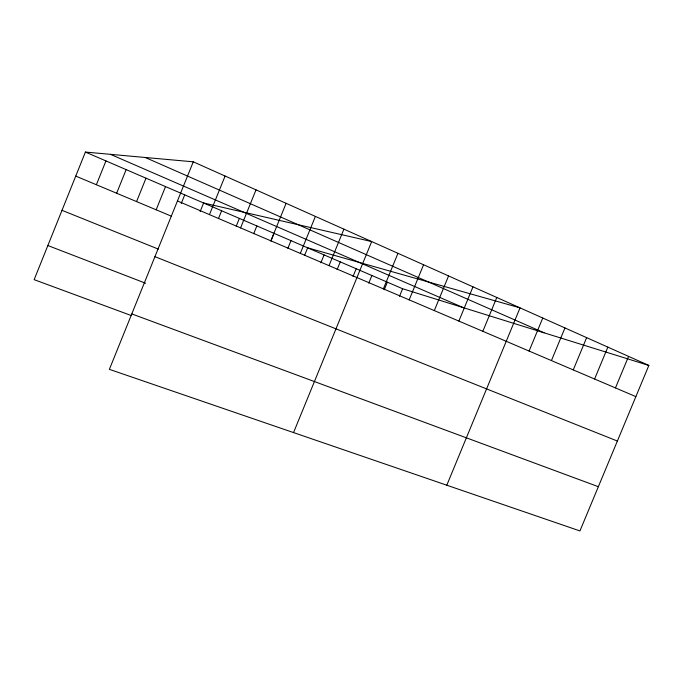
<?xml version="1.0" encoding="UTF-8"?>
<svg xmlns="http://www.w3.org/2000/svg" width="683" height="683" viewBox="0 0 683 683"><rect width="100%" height="100%" fill="white"/><g stroke="black" fill="none" stroke-linecap="round" stroke-linejoin="round"><path stroke-width="1.02" d="M193.272 161.82L109.382 369.349L579.935 530.93L648.85 365.448L193.272 161.82L85.401 152.07L34.15 279.654L131.409 315.597M96.371 184.734L105.95 160.923M116.639 193.229L126.15 169.632M136.566 201.579L146 178.186M156.159 209.792L165.525 186.596M181.234 203.491L184.726 194.868M200.145 211.551L203.602 203.005L371.68 241.56L293.545 432.587M209.459 214.616L225.083 176.043M218.449 218.637L221.634 210.774M236.216 226.227L239.383 218.415M240.578 227.9L256.014 189.865M253.709 233.688L256.851 225.945M270.852 240.817L286.109 203.312M270.929 241.039L274.054 233.355M287.885 248.27L290.984 240.647M300.315 253.402L315.392 216.409M304.575 255.399L307.657 247.835L520.036 307.871L446.802 485.212M320.882 262.759L324.084 254.913M329.01 265.644L343.908 229.146M337.078 269.665L340.262 261.879M353.034 276.47L356.193 268.743M368.752 283.18L371.894 275.514M383.385 288.858L397.95 253.308M384.239 289.78L387.355 282.173M399.504 296.294L402.603 288.738L648.85 365.448M409.168 299.863L423.571 264.756M434.32 310.594L448.569 275.932M458.874 321.078L472.969 286.834M482.838 331.306L496.78 297.481M529.094 351.053L542.754 318.022M551.429 360.581L564.952 327.942M573.259 369.904L586.637 337.641M594.594 379.005L607.844 347.118M615.46 387.918L628.573 356.381M131.793 313.915L598.351 486.697M47.861 245.53L145.616 283.24M154.939 256.663L617.372 441.039M61.999 210.321L158.294 249.09M75.753 176.094L171.57 216.255M177.46 200.956L635.864 396.627M85.401 152.07L402.603 288.738M110.433 154.332L463.347 307.666M145.24 157.483L544.052 332.8"/></g></svg>
